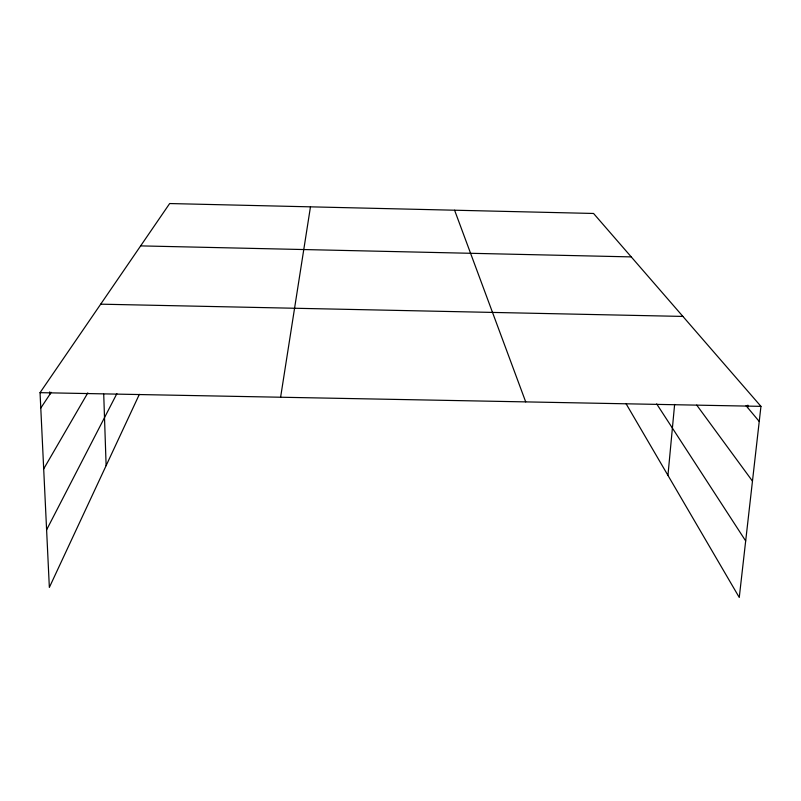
<?xml version="1.0" encoding="UTF-8"?>
<svg xmlns="http://www.w3.org/2000/svg" width="801" height="801" viewBox="0 0 801 801"><rect width="100%" height="100%" fill="white"/><g stroke="black" fill="none" stroke-linecap="round" stroke-linejoin="round"><path stroke-width="1.2" d="M667.944 475.383L674.622 404.445M747.603 407.579L747.874 405.126M139.354 394.352L49.352 587.423L40.05 392.66L169.662 203.544L593.561 213.466L760.95 406.357L739.263 597.456L626.002 403.594M280.61 397.236L310.468 206.848M46.598 529.851L116.886 393.631M43.695 468.895L87.8 392.901M40.781 408.069L51.184 392.35M40.05 392.66L760.95 406.357M100.706 304.17L682.903 316.425M140.646 245.887L631.238 256.891M746.041 405.696L759.238 421.466M696.73 405.096L752.469 481.121M656.68 403.894L745.681 540.935M454.588 210.212L525.706 401.892M49.752 391.839L49.862 394.342M103.719 394.182L106.122 465.631"/></g></svg>
